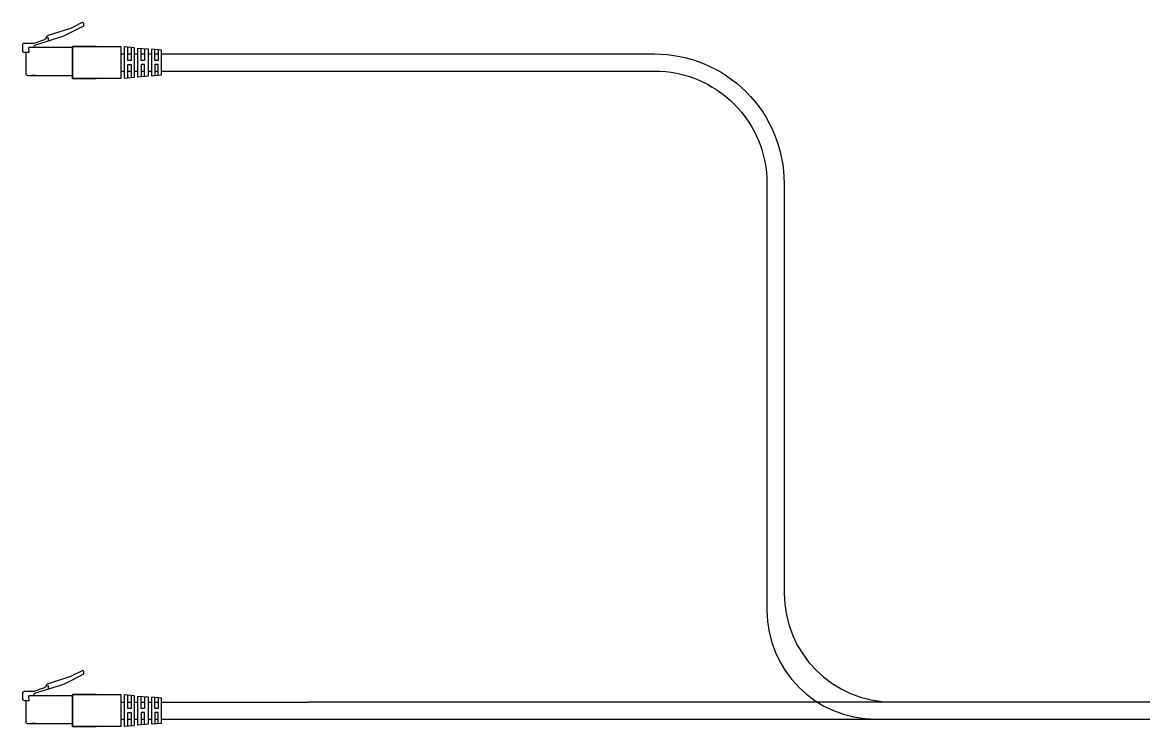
# Model space of a CAD drawing. Header units: millimetres. Extents: x 1086 to 16404, y 1320 to 9021.
# Drawn here: x 1991 to 2423.7, y 2770.4 to 3042 of the extents above; entities that cross this region are included whole.
import ezdxf

# ---------------------------------------------------------------- set-up
doc = ezdxf.new("R2010")
doc.units = ezdxf.units.MM
doc.header["$LTSCALE"] = 8
doc.layers.add('STS_Señales Débiles', color=7, linetype='Continuous', true_color=0x265482)

# ---------------------------------------------------------------- blocks, each defined once
blk = doc.blocks.new('RJ45 4')
for p, q in [((2.33, 51.08), (2.33, 52.39)), ((8.94, 51.08), (8.94, 52.39)), ((2.33, 48.47), (2.33, 49.78)), ((8.94, 48.47), (8.94, 49.78)), ((2.33, 45.86), (2.33, 47.16)), ((2.33, 43.24), (2.33, 44.55)), ((8.94, 45.86), (8.94, 47.16)), ((8.94, 43.24), (8.94, 44.55)), ((2.33, 40.63), (2.33, 41.94)), ((2.33, 38.01), (2.33, 39.32)), ((8.94, 40.63), (8.94, 41.94)), ((8.94, 38.01), (8.94, 39.32)), ((-0.54, 19.3), (11.81, 19.3)), ((-0.1, 19.3), (-0.1, 2.51)), ((10.61, 5.03), (10.61, 3.48))]:
    blk.add_line(p, q)
for points in [[(2.33, 53.7), (2.33, 55.01), (2.33, 110)], [(8.94, 53.7), (8.94, 55.01), (8.94, 110)], [(0.73, 52.39), (4.87, 52.39), (4.87, 51.08), (0.61, 51.08)], [(10.55, 52.39), (6.4, 52.39), (6.4, 51.08), (10.66, 51.08)], [(0.27, 47.16), (4.87, 47.16), (4.87, 45.86), (0.15, 45.86)], [(11.01, 47.16), (6.4, 47.16), (6.4, 45.86), (11.12, 45.86)], [(-0.19, 41.94), (4.87, 41.94), (4.87, 40.63), (-0.31, 40.63)], [(11.58, 40.63), (6.4, 40.63), (6.4, 41.94), (11.46, 41.94)], [(-0.54, 28.49), (-0.54, 19.3), (-0.54, 28.49), (-0.54, 19.3), (-0.54, 28.49), (-0.54, 38.01), (11.81, 38.01), (11.81, 19.3), (11.81, 28.49), (11.81, 19.3), (11.81, 28.49)], [(-3.72, 9.06), (-3.99, 9.9), (-2.66, 9.9)]]:
    blk.add_lwpolyline(points)
for points in [[(10.78, 49.78), (10.43, 53.7), (0.84, 53.7), (0.5, 49.78)], [(0.04, 44.55), (0.38, 48.47), (10.89, 48.47), (11.24, 44.55)], [(11.69, 39.32), (11.35, 43.24), (-0.08, 43.24), (-0.42, 39.32)], [(-0.54, 19.3), (11.81, 19.3)]]:
    blk.add_lwpolyline(points, close=True)
for points in [[(-0.1, 4.38), (-0.43, 4.38, -0.326472), (-1.05, 4.83), (-4.6, 15.98), (-6.28, 19.3), (-8.55, 23.75), (-9.32, 23.72, 0.548926), (-9.75, 23.01), (-7.87, 19.3), (-7.52, 18.61), (-4.72, 10, 0.158968), (-4.16, 9.22, 0.024851), (-3.83, 9.01, -0.215616), (-2.96, 8.08), (-1.71, 4.38), (-1.71, 0.64, 0.414214), (-1.06, 0), (1.06, 0, 0.414214), (1.71, 0.64), (1.71, 2.58), (-0.1, 2.54)], [(1.71, 1.29), (9.96, 1.29, 0.414214), (10.61, 1.93), (10.61, 19.3)]]:
    blk.add_lwpolyline(points, format="xyb")

msp = doc.modelspace()

# ---------------------------------------------------------------- linework, layer by layer
at = {"layer": 'STS_Señales Débiles'}
for p, q in [((2278.34, 2979.87), (2278.34, 2815.25)), ((2284.96, 2979.87), (2284.96, 2821.87)), ((2101.02, 2779.87), (2326.96, 2779.87)), ((2326.96, 2779.87), (2446.27, 2779.87)), ((2101.02, 2773.25), (2320.34, 2773.25)), ((2320.34, 2773.25), (2446.27, 2773.25))]:
    msp.add_line(p, q, dxfattribs=at)
for points in [[(2101.02, 3029.87), (2234.96, 3029.87, -0.414214), (2284.96, 2979.87)], [(2101.02, 3023.25), (2234.96, 3023.25, -0.414214), (2278.34, 2979.87)]]:
    msp.add_lwpolyline(points, format="xyb", dxfattribs=at)
for centre in [(2326.96, 2821.87), (2320.34, 2815.25)]:
    msp.add_arc(centre, 42, 180, 270, dxfattribs=at)

# ---------------------------------------------------------------- block references
at = {"layer": 'STS_Señales Débiles', "rotation": 270}
for p in [(1991.02, 3032.19), (1991.02, 2782.19)]:
    msp.add_blockref('RJ45 4', p, dxfattribs=at)

doc.saveas('drawing.dxf')
